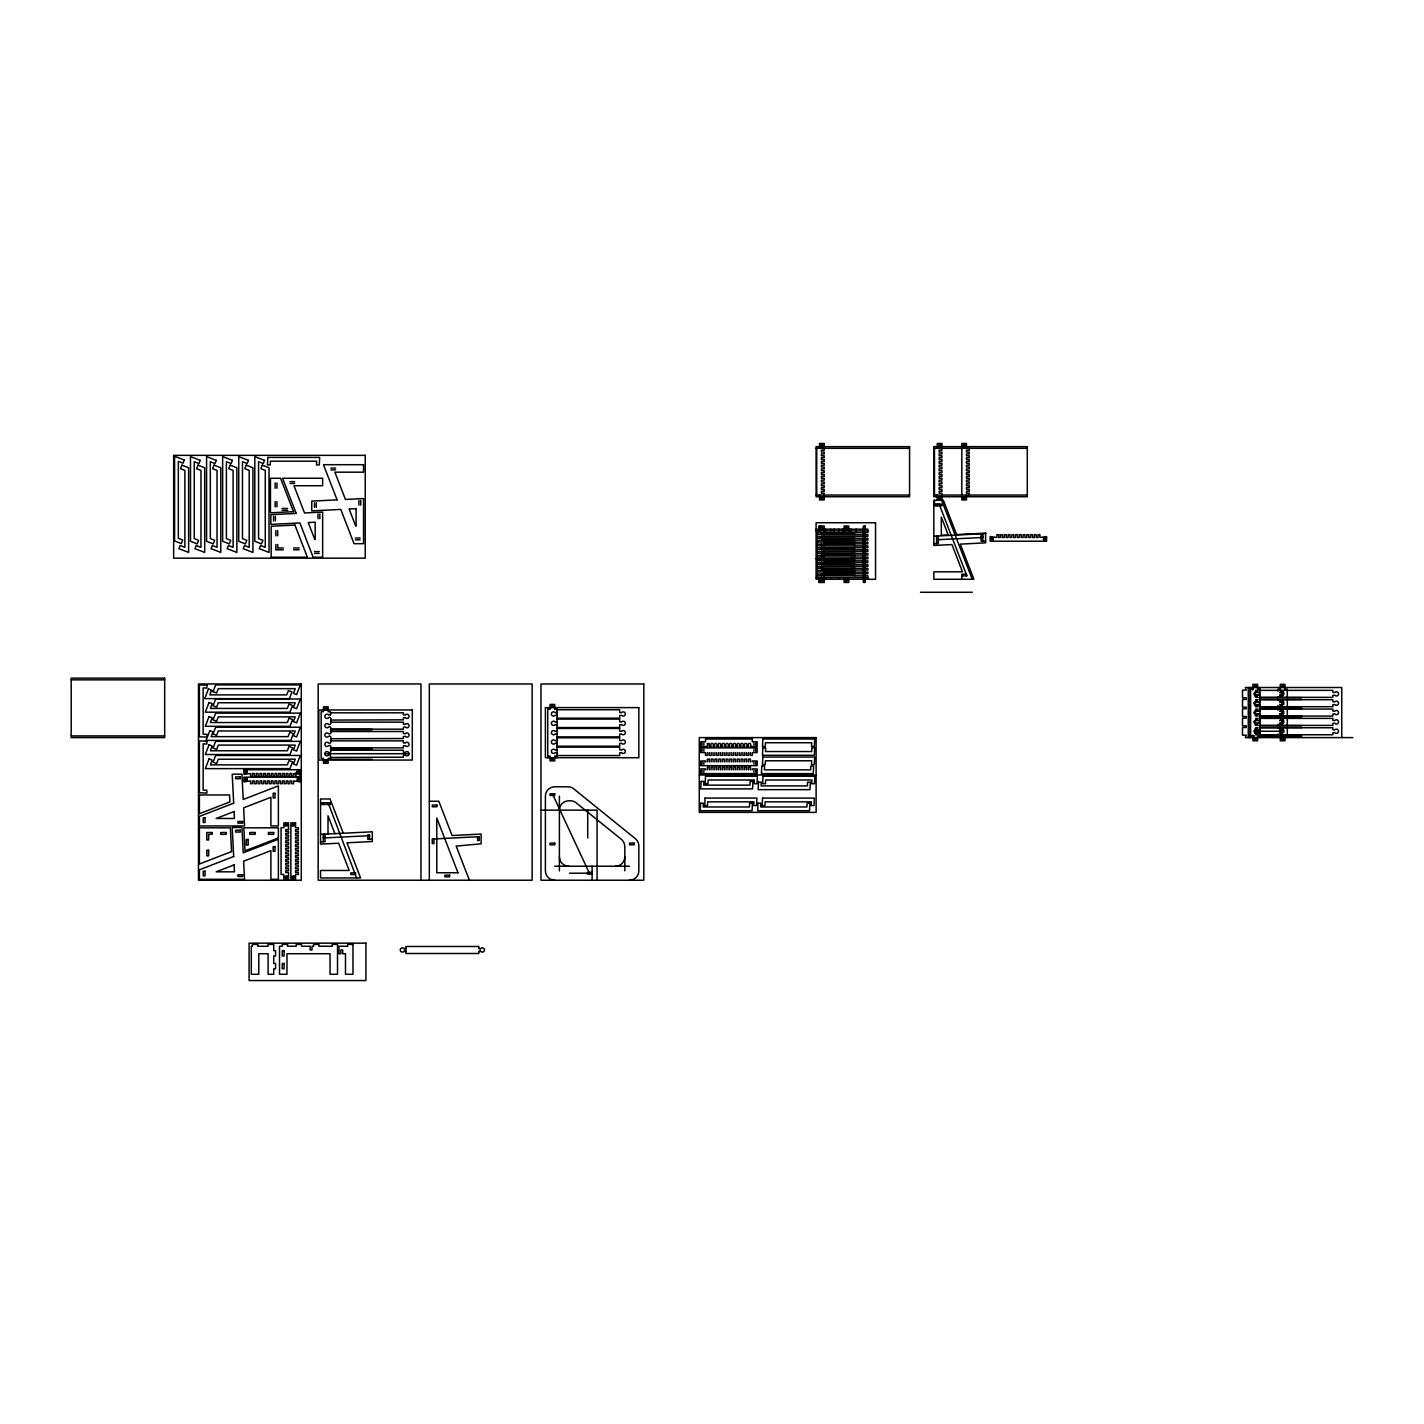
<?xml version="1.0" encoding="UTF-8"?>
<svg xmlns="http://www.w3.org/2000/svg" width="1424" height="1424" viewBox="0 0 1424 1424"><rect width="100%" height="100%" fill="white"/><g stroke="black" fill="none" stroke-linecap="round" stroke-linejoin="round"><path stroke-width="1.5" d="M1283.754 694.805C1282.348 695.66 1280.799 691.548 1280.336 690.355M1283.754 704.15C1282.348 705.005 1280.799 700.893 1280.336 699.7M1283.754 713.495C1282.365 714.51 1280.763 710.256 1280.336 709.045M1283.754 722.84C1282.365 723.855 1280.763 719.601 1280.336 718.39M1283.754 732.185C1282.365 733.2 1280.763 728.946 1280.336 727.753M1257.178 732.363L1257.339 734.748L1255.754 734.748C1253.974 731.669 1253.921 730.904 1255.754 727.753L1257.339 727.753C1255.772 731.028 1258.905 736.19 1258.407 730.031C1256.983 726.667 1253.618 734.054 1256.947 732.185M1257.178 694.965L1257.339 697.368L1255.754 697.368C1252.141 691.655 1255.915 693.915 1257.339 690.355L1255.754 690.355L1255.452 693.239L1255.915 695.873L1256.947 694.805M1255.754 701.694C1253.974 707.176 1258.318 702.352 1257.339 706.713L1255.754 706.713C1252.016 700.572 1255.879 703.492 1257.339 699.7L1255.754 699.7L1255.754 701.694L1257.339 701.694M1257.178 713.673L1257.339 716.058L1255.754 716.058C1252.23 710.487 1255.826 712.676 1257.339 709.045L1255.754 709.045L1255.452 711.929L1255.915 714.563L1256.947 713.495M1255.754 720.402C1253.974 725.866 1258.318 721.042 1257.339 725.403L1255.754 725.403C1252.016 719.494 1255.861 722.093 1257.339 718.39L1255.754 718.39L1255.754 720.402L1257.339 720.402M1280.336 697.368C1279.517 694.04 1283.718 694.787 1281.92 697.368M1280.336 706.713C1279.517 703.385 1283.718 704.132 1281.92 706.713M1280.336 716.058C1279.517 712.73 1283.718 713.477 1281.92 716.058M1280.336 725.403C1279.517 722.075 1283.718 722.822 1281.92 725.403M1280.336 734.748C1279.517 731.438 1283.718 732.167 1281.92 734.748M213.066 691.619L215.665 684.891L300.339 684.891L296.584 694.627L293.415 693.399L295.249 688.646L218.299 688.646L216.626 693.007L211.322 690.96M1283.024 719.814L1282.152 720.918L1281.92 718.39M557.069 712.445L555.2 712.676A2.118 2.118 0 0 0 552.085 712.409A2.118 2.118 0 0 0 552.085 715.524A2.118 2.118 0 0 0 555.2 715.24L557.069 715.471M557.069 721.808L555.2 722.021A2.118 2.118 0 0 0 552.085 721.754A2.118 2.118 0 0 0 552.085 724.869A2.118 2.118 0 0 0 555.2 724.585L557.069 724.816M557.069 731.153L555.2 731.384A2.118 2.118 0 0 0 552.085 731.099A2.118 2.118 0 0 0 552.085 734.214A2.118 2.118 0 0 0 555.2 733.93L557.069 734.161M557.069 740.498L555.2 740.729A2.118 2.118 0 0 0 552.085 740.444A2.118 2.118 0 0 0 552.085 743.559A2.118 2.118 0 0 0 555.2 743.275L557.069 743.506M557.069 749.843L555.2 750.074A2.118 2.118 0 0 0 552.085 749.789A2.118 2.118 0 0 0 552.085 752.904A2.118 2.118 0 0 0 555.2 752.637L557.069 752.851M478.82 951.499L480.689 951.268A2.118 2.118 0 0 0 483.804 951.552A2.118 2.118 0 0 0 483.804 948.42A2.118 2.118 0 0 0 480.689 948.704L478.82 948.473L478.82 946.479L405.929 946.479L405.929 953.493L478.82 953.493L478.82 951.499L480.689 951.268M404.06 951.268L405.929 951.499L404.06 951.268A2.118 2.118 0 0 1 400.945 951.552A2.118 2.118 0 0 1 400.945 948.42A2.118 2.118 0 0 1 404.06 948.704L405.929 948.473L404.06 948.704M480.564 948.793L478.82 948.473M1258.104 695.143L1259.973 695.375L1258.104 695.143A2.118 2.118 0 0 1 1254.989 695.428A2.118 2.118 0 0 1 1254.989 692.313A2.118 2.118 0 0 1 1258.104 692.58L1259.973 692.349L1258.104 692.58M1258.104 704.488L1259.973 704.72L1258.104 704.488A2.118 2.118 0 0 1 1254.989 704.773A2.118 2.118 0 0 1 1254.989 701.658A2.118 2.118 0 0 1 1258.104 701.925L1259.973 701.694L1258.104 701.925M1258.104 713.833L1259.973 714.065L1258.104 713.833A2.118 2.118 0 0 1 1254.989 714.118A2.118 2.118 0 0 1 1254.989 711.003A2.118 2.118 0 0 1 1258.104 711.27L1259.973 711.039L1258.104 711.27M1258.104 723.178L1259.973 723.41L1258.104 723.178A2.118 2.118 0 0 1 1254.989 723.463A2.118 2.118 0 0 1 1254.989 720.348A2.118 2.118 0 0 1 1258.104 720.615L1259.973 720.402L1258.104 720.615M1279.606 692.758L1279.838 692.58A2.118 2.118 0 0 1 1282.953 692.313A2.118 2.118 0 0 1 1282.953 695.428A2.118 2.118 0 0 1 1279.838 695.143L1279.606 694.965M1279.606 702.103L1279.838 701.925A2.118 2.118 0 0 1 1282.953 701.658A2.118 2.118 0 0 1 1282.953 704.773A2.118 2.118 0 0 1 1279.838 704.488L1279.606 704.31M1279.606 711.448L1279.838 711.27A2.118 2.118 0 0 1 1282.953 711.003A2.118 2.118 0 0 1 1282.953 714.118A2.118 2.118 0 0 1 1279.838 713.833L1279.606 713.673M1279.606 720.793L1279.838 720.615A2.118 2.118 0 0 1 1282.953 720.348A2.118 2.118 0 0 1 1282.953 723.463A2.118 2.118 0 0 1 1279.838 723.178L1279.606 723.018M1279.606 730.138L1279.838 729.96A2.118 2.118 0 0 1 1282.953 729.693A2.118 2.118 0 0 1 1282.953 732.808A2.118 2.118 0 0 1 1279.838 732.523L1279.606 732.363M933.841 543.665L938.327 543.523L938.327 536.047L936.636 536.047L936.636 543.523M982.827 541.209L982.827 533.733L981.136 533.733L981.136 541.209L985.622 541.067M320.525 841.869L325.01 841.726L325.01 834.25L323.319 834.25L323.319 841.726M369.51 839.412L369.51 834.749L367.819 834.749L367.819 839.412L372.305 839.27M349.396 508.973L355.875 508.653M308.492 522.519L314.971 522.199M933.841 536.172L985.622 533.591M936.636 539.785L982.827 537.471M320.525 834.375L372.305 831.794L372.305 841.531L346.993 842.794L360.592 877.949L320.525 877.949L320.525 870.473L349.183 870.473L338.627 843.222L320.525 844.112L320.525 798.971L330.03 798.971L343.291 833.254M367.819 835.763L369.51 835.674L323.319 837.988M434 838.95L479.247 836.689M816.112 448.311L909.562 448.311M933.841 448.311L1027.291 448.311M330.884 468.104L335.583 468.104M330.884 469.938L335.583 469.938M289.998 481.65L294.679 481.65M289.998 483.466L294.679 483.466M816.112 495.054L909.562 495.054M933.841 495.054L1027.291 495.054M934.464 504.132L941.94 504.132L941.94 505.805L934.464 505.805L934.464 500.305M282.077 508.493L287.684 508.493M282.077 510.308L287.684 510.308M818.907 527.503L820.598 527.503M863.407 527.503L865.098 527.503M816.112 529.176L867.892 529.176L867.892 532.647L824.745 532.647M816.112 530.867L867.892 530.867M816.735 532.914L854.507 532.914L854.507 534.605M816.735 534.605L867.892 534.694L867.892 536.385L824.745 536.385M816.735 536.67L854.507 536.67L854.507 538.343M981.136 536.545L982.827 536.545M355.43 538.041L360.112 538.041M816.735 538.343L867.892 538.432L867.892 540.123L824.745 540.123M936.636 538.842L938.327 538.842M355.43 539.856L360.112 539.856M821.417 540.212L824.211 540.212L824.211 538.343M816.735 540.408L854.507 540.408L854.507 542.081L816.735 542.081M863.407 542.081L865.098 542.081M824.745 542.17L867.892 542.17L867.892 543.861L824.745 543.861M816.735 544.146L854.507 544.146L854.507 545.819M863.407 543.95L865.098 543.95M816.735 545.819L867.892 545.908L867.892 547.599L824.745 547.599M277.876 547.991L283.305 547.991M293.593 547.991L299.2 547.991M816.735 547.884L854.507 547.884L854.507 549.557M276.416 549.806L283.305 549.806M293.593 549.806L299.2 549.806M816.735 549.557L867.892 549.646L867.892 551.337L824.745 551.337M314.526 551.586L319.225 551.586M821.417 551.426L824.211 551.426L824.211 549.557M816.735 551.622L854.507 551.622L854.507 553.295M816.735 553.295L867.892 553.384L867.892 555.075L824.745 555.075M314.526 553.402L319.225 553.402M816.735 555.36L854.507 555.36L854.507 557.033M816.735 557.033L867.892 557.122L867.892 558.813L816.112 558.813M816.735 559.098L854.507 559.098L854.507 560.771L816.735 560.771M863.407 560.771L865.098 560.771M824.745 560.86L867.892 560.86L867.892 562.551L824.745 562.551M816.735 562.836L854.507 562.836L854.507 564.509M863.407 562.64L865.098 562.64M816.735 564.509L867.892 564.598L867.892 566.289L824.745 566.289M816.735 566.574L854.507 566.574L854.507 568.247M816.735 568.247L867.892 568.336L867.892 570.027L824.745 570.027M821.417 570.116L824.211 570.116L824.211 568.247M816.735 570.312L854.507 570.312L854.507 571.985L816.735 571.985M863.407 571.985L865.098 571.985M824.745 572.092L867.892 572.092L867.892 573.765L824.745 573.765M816.735 574.05L854.507 574.05L854.507 575.723M816.735 575.723L867.892 575.83L867.892 579.283M961.823 575.883L966.914 575.883L939.146 504.132M816.112 577.592L867.892 577.592M818.907 580.956L820.598 580.956M863.407 580.956L865.098 580.956M920.545 592.277L972.343 592.277M71.2 679.853L164.668 679.853M1250.628 689.198L1252.96 689.198M1259.973 689.198L1257.623 689.198L1257.623 684.339L1252.96 684.339L1252.8 690.124M1258.816 690.355L1332.864 690.355L1332.864 692.349L1334.733 692.58A2.118 2.118 0 0 1 1337.848 692.313A2.118 2.118 0 0 1 1337.848 695.428A2.118 2.118 0 0 1 1334.733 695.143L1332.864 695.375L1332.864 697.368L1258.816 697.368M1255.754 692.349L1257.339 692.349M1280.336 692.349C1282.187 694.716 1283.042 690.088 1283.754 692.918M1255.754 695.375L1257.339 695.375M1280.336 695.375L1281.92 695.375M1259.973 697.6L1301.785 697.6M1259.973 699.469L1301.785 699.469M1258.816 699.7L1332.864 699.7L1332.864 701.694L1334.733 701.925A2.118 2.118 0 0 1 1337.848 701.658A2.118 2.118 0 0 1 1337.848 704.773A2.118 2.118 0 0 1 1334.733 704.488L1332.864 704.72L1332.864 706.713L1258.816 706.713M1280.336 701.694C1282.187 704.061 1283.042 699.433 1283.754 702.263M1255.754 704.72L1257.339 704.72M1280.336 704.72L1281.92 704.72M1259.973 706.945L1301.785 706.945M1259.973 708.814L1301.785 708.814M1258.816 709.045L1332.864 709.045L1332.864 711.039L1334.733 711.27A2.118 2.118 0 0 1 1337.848 711.003A2.118 2.118 0 0 1 1337.848 714.118A2.118 2.118 0 0 1 1334.733 713.833L1332.864 714.065L1332.864 716.058L1258.816 716.058M547.724 709.294L550.056 709.294L550.056 704.435L554.737 704.435L554.737 709.294L557.069 709.294M557.069 709.757L619.689 709.757L619.689 712.445L621.558 712.676A2.118 2.118 0 0 1 624.655 712.409A2.118 2.118 0 0 1 624.655 715.524A2.118 2.118 0 0 1 621.558 715.24L619.689 715.471L619.689 718.177L557.069 718.177M1255.754 711.039L1257.339 711.039M1280.336 711.039C1282.187 713.406 1283.042 708.778 1283.754 711.608M330.493 712.819L403.401 712.819L403.401 714.812L405.27 715.044A2.118 2.118 0 0 1 408.368 714.777A2.118 2.118 0 0 1 408.368 717.892A2.118 2.118 0 0 1 405.27 717.607L403.401 717.838L403.401 719.832L330.493 720.063M1255.754 714.065L1257.339 714.065M1280.336 714.065L1281.92 714.065M1259.973 716.29L1301.785 716.29M1259.973 718.159L1301.785 718.159M1258.816 718.39L1332.864 718.39L1332.864 720.402L1334.733 720.615A2.118 2.118 0 0 1 1337.848 720.348A2.118 2.118 0 0 1 1337.848 723.463A2.118 2.118 0 0 1 1334.733 723.178L1332.864 723.41L1332.864 725.403L1258.816 725.403M557.069 719.102L619.689 719.102L619.689 721.808L621.558 722.021A2.118 2.118 0 0 1 624.655 721.754A2.118 2.118 0 0 1 624.655 724.869A2.118 2.118 0 0 1 621.558 724.585L619.689 724.816L619.689 727.522L557.069 727.522M1280.336 720.402L1281.92 720.402M330.493 722.164L403.401 722.164L403.401 724.157L405.27 724.389A2.118 2.118 0 0 1 408.368 724.122A2.118 2.118 0 0 1 408.368 727.237A2.118 2.118 0 0 1 405.27 726.952L403.401 727.183L403.401 729.177L330.493 729.177M1255.754 723.41L1257.339 723.41M1280.336 723.41L1281.92 723.41M1259.973 725.635L1301.785 725.635M1259.973 727.504L1301.785 727.504M1258.816 727.753L1332.864 727.753L1332.864 729.747L1334.733 729.96A2.118 2.118 0 0 1 1337.848 729.693A2.118 2.118 0 0 1 1337.848 732.808A2.118 2.118 0 0 1 1334.733 732.523L1332.864 732.755L1332.864 734.748L1258.816 734.748M557.069 728.447L619.689 728.447L619.689 731.153L621.558 731.384A2.118 2.118 0 0 1 624.655 731.099A2.118 2.118 0 0 1 624.655 734.214A2.118 2.118 0 0 1 621.558 733.93L619.689 734.161L619.689 736.867L557.069 736.867M330.493 729.408L372.305 729.408M1255.754 729.747L1257.339 729.747M1280.336 729.747C1282.187 732.096 1283.042 727.468 1283.754 730.298M330.493 731.277L372.305 731.277M1256.128 731.242L1283.629 731.242M330.493 731.509L403.401 731.509L403.401 733.502L405.27 733.734A2.118 2.118 0 0 1 408.368 733.467A2.118 2.118 0 0 1 408.368 736.582A2.118 2.118 0 0 1 405.27 736.297L403.401 736.528L403.401 738.522L330.493 738.753M1255.754 732.755L1257.339 732.755M1280.336 732.755L1281.92 732.755M1259.973 734.98L1301.785 734.98M71.2 735.923L164.668 735.923M1250.628 735.923L1254.473 735.923M1259.973 735.923L1257.623 735.923L1257.623 740.783L1252.96 740.783L1252.8 735.176M1259.973 736.849L1301.785 736.849M1352.8 737.596L1245.324 737.596L1246.249 735.176L1242.511 735.176L1242.511 727.504L1246.249 727.504L1246.249 725.831L1242.511 725.831L1242.511 718.159L1246.249 718.159L1246.249 716.486L1242.511 716.486L1242.511 708.814L1246.249 708.814L1246.249 707.141L1242.511 707.141L1242.511 699.469L1246.249 699.469L1246.249 697.796L1242.511 697.796L1242.511 690.124L1246.249 690.124L1245.324 687.507L1341.746 687.507L1341.746 737.596M557.069 737.792L619.689 737.792L619.689 740.498L621.558 740.729A2.118 2.118 0 0 1 624.655 740.444A2.118 2.118 0 0 1 624.655 743.559A2.118 2.118 0 0 1 621.558 743.275L619.689 743.506L619.689 746.212L557.069 746.212M330.493 740.854L403.401 740.854L403.401 742.865L405.27 743.079A2.118 2.118 0 0 1 408.368 742.812A2.118 2.118 0 0 1 408.368 745.927A2.118 2.118 0 0 1 405.27 745.642L403.401 745.873L403.401 747.867L330.493 747.867M557.069 747.137L619.689 747.137L619.689 749.843L621.558 750.074A2.118 2.118 0 0 1 624.655 749.789A2.118 2.118 0 0 1 624.655 752.904A2.118 2.118 0 0 1 621.558 752.637L619.689 752.851L619.689 755.557L557.069 755.557M330.493 748.098L372.305 748.098M330.493 749.967L372.305 749.967M330.493 750.217L403.401 750.217L403.401 752.21L405.27 752.424A2.118 2.118 0 0 1 408.368 752.157A2.118 2.118 0 0 1 408.368 755.272A2.118 2.118 0 0 1 405.27 754.987L403.401 755.218L403.401 757.212L330.493 757.443M704.951 752.566L700.679 752.566L700.679 747.885L757.141 747.885L757.141 752.566L752.851 752.566M324.832 753.705L409.062 753.705M547.724 756.019L550.056 756.019L550.056 760.879L554.737 760.879L554.737 756.019L557.069 756.019M330.493 759.312L372.305 759.312M699.273 774.994L816.112 774.994M429.318 801.267L438.823 801.267L452.084 835.532L481.116 834.072L481.116 843.809L456.178 846.087L469.386 880.228M540.978 810.131L597.065 810.131L597.065 880.228M288.538 829.605L285.726 829.605L285.726 831.42L288.538 831.42L288.538 833.343L285.726 833.343L285.726 835.158L288.538 835.158L288.538 837.081L285.726 837.081L285.726 838.896L288.538 838.896L288.538 840.819L285.726 840.819L285.726 842.634L288.538 842.634L288.538 844.557L285.726 844.557L285.726 846.372L288.538 846.372L288.538 848.295L285.726 848.295L285.726 850.11L288.538 850.11L288.538 852.033L285.726 852.033L285.726 853.848L288.538 853.848L288.538 855.771L285.726 855.771L285.726 857.586L288.538 857.586L288.538 859.509L285.726 859.509L285.726 861.324L288.538 861.324L288.538 863.247L285.726 863.247L285.726 865.062L288.538 865.062L288.538 866.985L285.726 866.985L285.726 868.8L288.538 868.8L288.538 870.723L285.726 870.723L285.726 872.538L288.538 872.538L288.538 879.302L283.857 879.302L283.857 874.443L281.062 874.443L281.062 827.7L283.857 827.7L283.857 822.841L288.538 822.841L288.538 829.569M323.319 837.045L325.01 837.045M554.737 866.219L629.497 866.219M592.117 872.378L587.436 872.378L587.436 874.069L592.117 874.069M569.493 873.215L592.117 873.215M1283.238 719.814L1283.754 720.953M552.387 793.773L589.785 874.069M941.673 500.305L972.236 579.283M349.236 509.24L355.697 525.972M308.332 522.786L314.811 539.518M356.587 877.949L328.161 802.798M334.925 833.663L328.001 815.756L328.001 834.001M275.864 544.52L275.864 549.824M1283.487 687.507L1283.487 685.834L1281.814 685.834L1281.814 687.507M1283.487 737.596L1283.487 739.287L1281.814 739.287L1281.814 737.596M1281.92 690.355L1281.92 692.349M1281.92 699.7L1281.92 701.694M1281.92 709.045L1281.92 711.039M1281.92 727.753L1281.92 729.747M1277.969 691.174L1277.969 689.198L1280.301 689.198L1280.301 684.339L1284.982 684.339L1284.982 689.198L1287.314 689.198L1287.314 735.923L1284.982 735.923L1284.982 740.783L1280.301 740.783L1280.301 735.923L1277.969 735.923L1277.969 733.947M1277.969 696.959L1277.969 700.127M1277.969 705.503L1277.969 710.256M1277.969 715.649L1277.969 718.016M1277.969 724.211L1277.969 728.162M1259.973 687.507L1259.973 737.596M1256.128 687.507L1256.128 685.834L1254.455 685.834L1254.455 687.507M1256.128 737.596L1256.128 739.287L1254.455 739.287L1254.455 737.596M1250.628 687.507L1250.628 737.596M1249.987 687.507L1249.987 737.596M1248.278 687.507L1248.278 737.596M969.299 448.311L969.299 450.18L966.487 450.18L966.487 452.049L969.299 452.049L969.299 453.918L966.487 453.918L966.487 455.787L969.299 455.787L969.299 457.656L966.487 457.656L966.487 459.525L969.299 459.525L969.299 461.394L966.487 461.394L966.487 463.263L969.299 463.263L969.299 465.132L966.487 465.132L966.487 467.001L969.299 467.001L969.299 468.87L966.487 468.87L966.487 470.739L969.299 470.739L969.299 472.626L966.487 472.626L966.487 474.495L969.299 474.495L969.299 476.364L966.487 476.364L966.487 478.233L969.299 478.233L969.299 480.102L966.487 480.102L966.487 481.971L969.299 481.971L969.299 483.84L966.487 483.84L966.487 485.709L969.299 485.709L969.299 487.578L966.487 487.578L966.487 489.447L969.299 489.447L969.299 491.316L966.487 491.316L966.487 493.185L969.299 493.185L969.299 495.054M966.487 448.311L966.487 443.451L961.823 443.451L961.823 499.913L966.487 499.913L966.487 495.054M966.487 575.883L966.487 574.192L961.823 574.192L961.823 579.283M964.991 446.638L964.991 444.947L963.318 444.947L963.318 446.638M964.991 496.727L964.991 498.418L963.318 498.418L963.318 496.727M940.445 446.638L940.445 444.947L938.772 444.947L938.772 446.638M940.445 496.727L940.445 498.418L938.772 498.418L938.772 496.727M937.259 448.311L937.259 443.451L941.94 443.451L941.94 450.18L939.146 450.18L939.146 452.049L941.94 452.049L941.94 453.918L939.146 453.918L939.146 455.787L941.94 455.787L941.94 457.656L939.146 457.656L939.146 459.525L941.94 459.525L941.94 461.394L939.146 461.394L939.146 463.263L941.94 463.263L941.94 465.132L939.146 465.132L939.146 467.001L941.94 467.001L941.94 468.87L939.146 468.87L939.146 470.739L941.94 470.739L941.94 472.626L939.146 472.626L939.146 474.495L941.94 474.495L941.94 476.364L939.146 476.364L939.146 478.233L941.94 478.233L941.94 480.102L939.146 480.102L939.146 481.971L941.94 481.971L941.94 483.84L939.146 483.84L939.146 485.709L941.94 485.709L941.94 487.578L939.146 487.578L939.146 489.447L941.94 489.447L941.94 491.316L939.146 491.316L939.146 493.185L941.94 493.185L941.94 499.913L937.259 499.913L937.259 495.054M937.259 504.132L937.259 505.805M934.464 448.311L934.464 495.054M856.18 529.176L856.18 530.867M851.57 538.343L851.57 540.212M851.57 542.081L851.57 543.95M851.57 549.557L851.57 551.426M851.57 553.295L851.57 555.164M851.57 557.033L851.57 558.902M851.57 560.771L851.57 562.64M851.57 568.247L851.57 570.116M851.57 571.985L851.57 573.854M851.107 529.176L851.107 530.867M849.185 559.098L849.185 560.771M848.757 530.867L848.757 526.008L844.094 526.008L844.094 530.867M848.757 558.902L848.757 560.771M848.757 579.212L848.757 582.452L844.094 582.452L844.094 578.108M847.262 529.176L847.262 527.503L845.589 527.503L845.589 529.176M847.262 579.283L847.262 580.956L845.589 580.956L845.589 579.283M846.426 529.176L846.426 530.867M844.752 529.176L844.752 530.867M844.094 559.098L844.094 560.771M842.581 529.176L842.581 530.867M838.878 529.176L838.878 530.867M838.878 577.592L838.878 579.283M834.215 529.176L834.215 530.867M830.512 529.176L830.512 530.867M830.512 577.592L830.512 579.283M825.617 529.176L825.617 530.867M825.617 577.592L825.617 579.283M824.211 534.605L824.211 536.474L821.417 536.474L821.417 538.343M824.211 542.081L824.211 543.95M824.211 545.819L824.211 547.688L821.417 547.688L821.417 549.557M824.211 553.295L824.211 555.164L821.417 555.164L821.417 557.033M824.211 557.033L824.211 558.902M824.211 560.771L824.211 562.64M824.211 564.509L824.211 566.378L821.417 566.378L821.417 568.247M824.211 571.985L824.211 573.854L821.417 573.854L821.417 575.723M824.211 575.723L824.211 582.452L818.907 582.452L818.907 578.108M823.962 532.914L823.962 534.605M823.962 536.67L823.962 538.343M823.962 540.408L823.962 542.081M823.962 544.146L823.962 545.819M823.962 547.884L823.962 549.557M823.962 551.622L823.962 553.295M823.962 555.36L823.962 557.033M823.962 559.098L823.962 560.771M823.962 562.836L823.962 564.509M823.962 566.574L823.962 568.247M823.962 570.312L823.962 571.985M823.962 574.05L823.962 575.723M823.748 577.592L823.748 579.283M822.716 446.638L822.716 444.947L821.043 444.947L821.043 446.638M822.716 496.727L822.716 498.418L821.043 498.418L821.043 496.727M822.716 529.176L822.716 527.503L821.043 527.503L821.043 529.176M822.716 579.283L822.716 580.956L821.043 580.956L821.043 579.283M821.417 534.605L821.417 532.736L824.211 532.736L824.211 526.008L818.907 526.008L818.907 530.867L819.067 529.176M821.417 543.95L821.417 545.819M821.417 558.902L821.417 560.771M821.417 562.64L821.417 564.509M820.598 526.008L820.598 531.045M820.598 579.087L820.598 582.452M819.548 448.311L819.548 443.451L824.211 443.451L824.211 450.18L821.417 450.18L821.417 452.049L824.211 452.049L824.211 453.918L821.417 453.918L821.417 455.787L824.211 455.787L824.211 457.656L821.417 457.656L821.417 459.525L824.211 459.525L824.211 461.394L821.417 461.394L821.417 463.263L824.211 463.263L824.211 465.132L821.417 465.132L821.417 467.001L824.211 467.001L824.211 468.87L821.417 468.87L821.417 470.739L824.211 470.739L824.211 472.626L821.417 472.626L821.417 474.495L824.211 474.495L824.211 476.364L821.417 476.364L821.417 478.233L824.211 478.233L824.211 480.102L821.417 480.102L821.417 481.971L824.211 481.971L824.211 483.84L821.417 483.84L821.417 485.709L824.211 485.709L824.211 487.578L821.417 487.578L821.417 489.447L824.211 489.447L824.211 491.316L821.417 491.316L821.417 493.185L824.211 493.185L824.211 499.913L819.548 499.913L819.548 495.054M819.548 526.008L819.548 530.867M819.548 577.592L819.548 582.452M819.067 577.592L819.067 579.283M816.735 448.311L816.735 495.054M816.735 530.867L816.735 577.592M755.77 743.239L755.77 745.055M755.77 749.309L755.77 751.124M755.77 762.392L755.77 764.207M755.77 770.348L755.77 772.164M753.955 743.239L753.955 745.055M753.955 749.309L753.955 751.124M753.955 762.392L753.955 764.207M753.955 770.348L753.955 772.164M752.299 752.566L752.299 755.361L750.377 755.361L750.377 752.566M752.246 761.893L752.246 760.968L757.141 760.968L757.141 765.649L700.679 765.649L700.679 760.968L705.556 760.968L705.556 761.893M752.246 769.85L752.246 768.907L757.141 768.907L757.141 773.588L700.679 773.588L700.679 768.907L705.556 768.907L705.556 769.85M750.43 761.893L750.43 759.099L748.508 759.099L748.508 761.893M750.43 769.85L750.43 767.038L748.508 767.038L748.508 769.85M748.561 752.566L748.561 755.361L746.639 755.361L746.639 752.566M746.692 761.893L746.692 759.099L744.77 759.099L744.77 761.893M746.692 769.85L746.692 767.038L744.77 767.038L744.77 769.85M744.823 752.566L744.823 755.361L742.901 755.361L742.901 752.566M742.954 761.893L742.954 759.099L741.032 759.099L741.032 761.893M742.954 769.85L742.954 767.038L741.032 767.038L741.032 769.85M741.085 752.566L741.085 755.361L739.163 755.361L739.163 752.566M739.216 761.893L739.216 759.099L737.294 759.099L737.294 761.893M739.216 769.85L739.216 767.038L737.294 767.038L737.294 769.85M737.347 752.566L737.347 755.361L735.425 755.361L735.425 752.566M735.478 761.893L735.478 759.099L733.556 759.099L733.556 761.893M735.478 769.85L735.478 767.038L733.556 767.038L733.556 769.85M733.609 752.566L733.609 755.361L731.687 755.361L731.687 752.566M731.74 761.893L731.74 759.099L729.818 759.099L729.818 761.893M731.74 769.85L731.74 767.038L729.818 767.038L729.818 769.85M729.871 752.566L729.871 755.361L727.949 755.361L727.949 752.566M728.002 761.893L728.002 759.099L726.08 759.099L726.08 761.893M728.002 769.85L728.002 767.038L726.08 767.038L726.08 769.85M726.133 752.566L726.133 755.361L724.211 755.361L724.211 752.566M724.264 761.893L724.264 759.099L722.342 759.099L722.342 761.893M724.264 769.85L724.264 767.038L722.342 767.038L722.342 769.85M722.395 752.566L722.395 755.361L720.473 755.361L720.473 752.566M720.526 761.893L720.526 759.099L718.604 759.099L718.604 761.893M720.526 769.85L720.526 767.038L718.604 767.038L718.604 769.85M718.657 752.566L718.657 755.361L716.735 755.361L716.735 752.566M716.788 761.893L716.788 759.099L714.866 759.099L714.866 761.893M716.788 769.85L716.788 767.038L714.866 767.038L714.866 769.85M714.919 752.566L714.919 755.361L712.997 755.361L712.997 752.566M713.05 761.893L713.05 759.099L711.128 759.099L711.128 761.893M713.05 769.85L713.05 767.038L711.128 767.038L711.128 769.85M711.181 752.566L711.181 755.361L709.259 755.361L709.259 752.566M709.312 761.893L709.312 759.099L707.39 759.099L707.39 761.893M709.312 769.85L709.312 767.038L707.39 767.038L707.39 769.85M707.443 752.566L707.443 755.361L705.521 755.361L705.521 752.566M703.865 743.239L703.865 745.055M703.865 749.309L703.865 751.124M703.865 762.392L703.865 764.207M703.865 770.348L703.865 772.164M702.032 743.239L702.032 745.055M702.032 749.309L702.032 751.124M702.032 762.392L702.032 764.207M702.032 770.348L702.032 772.164M624.833 870.883L624.833 846.853A10.271 10.271 0 0 0 621.647 839.555L576.222 802.869A9.345 9.345 0 0 0 570.33 800.786L568.746 800.786A9.345 9.345 0 0 0 559.401 810.131M592.117 866.219L592.117 880.228M587.72 810.131L587.72 837.953M559.401 796.123L559.401 870.883M557.069 707.603L557.069 757.71M553.242 707.603L553.242 705.93L551.551 705.93L551.551 707.603M553.242 757.71L553.242 759.384L551.551 759.384L551.551 757.71M547.724 707.603L547.724 757.71M429.318 880.228L429.318 683.965L532.131 683.965L532.131 880.228L318.157 880.228L318.157 683.965L420.97 683.965L420.97 880.228M360.735 500.447L360.735 505.146M358.919 500.447L358.919 505.146M356.071 508.849L356.071 525.901M326.666 709.971L326.666 708.298L324.975 708.298L324.975 709.971M326.666 760.06L326.666 761.751L324.975 761.751L324.975 760.06M323.479 802.798L323.479 804.471M319.848 513.993L319.848 518.692M318.015 513.993L318.015 518.692M316.306 502.761L316.306 507.442M315.167 522.394L315.167 539.447M314.49 502.761L314.49 507.442M277.68 530.529L277.68 535.833M277.68 544.52L277.68 547.795M276.968 482.95L276.968 488.254M276.968 501.568L276.968 506.873M275.864 530.529L275.864 535.833M275.402 516.307L275.402 520.988M275.152 482.95L275.152 488.254M275.152 501.568L275.152 506.873M273.586 516.307L273.586 520.988M624.833 856.874A9.345 9.345 0 0 1 615.488 866.219M629.497 880.228A9.345 9.345 0 0 0 638.842 870.883L638.842 845.963A9.345 9.345 0 0 0 635.371 838.7L574.548 789.501A9.345 9.345 0 0 0 567.945 786.778L554.737 786.778A9.345 9.345 0 0 0 545.392 796.123L545.392 870.883A9.345 9.345 0 0 0 554.737 880.228M568.746 866.219A9.345 9.345 0 0 1 559.401 856.874M199.396 794.966L199.396 813.709L229.869 801.926L229.513 794.966L199.396 794.966M267.819 457.424L267.445 464.918L270.24 464.9L270.435 461.18L316.68 461.18L316.484 464.9L319.296 464.9L319.67 457.442L267.819 457.424M701.071 781.42L700.697 788.878L752.566 788.878L752.94 781.402L750.128 781.402L749.95 785.14L703.705 785.14L703.883 781.402L701.071 781.42M700.59 803.243L700.216 810.701L752.068 810.701L752.442 803.225L749.629 803.243L749.451 806.963L703.207 806.963L703.403 803.243L700.59 803.243M705.539 776.258L705.165 783.734L707.977 783.734L708.173 779.996L754.4 779.996L754.222 783.734L757.034 783.734L757.408 776.258L705.539 776.258M705.058 798.081L704.684 805.557L707.497 805.557L707.675 801.819L753.919 801.819L753.723 805.557L756.536 805.557L756.909 798.081L705.058 798.081M758.511 782.168L758.138 789.644L809.989 789.644L810.363 782.168L807.55 782.168L807.372 785.906L761.128 785.906L761.306 782.168L758.511 782.168M758.049 803.243L757.675 810.701L809.526 810.701L809.9 803.225L807.105 803.243L806.91 806.963L760.665 806.963L760.861 803.243L758.049 803.243M762.855 739.003L762.481 746.479L765.275 746.479L765.471 742.741L811.716 742.741L811.52 746.479L814.332 746.479L814.706 739.003L762.855 739.003M761.787 766.112L761.413 773.588L813.264 773.588L813.638 766.112L810.843 766.112L810.648 769.85L764.403 769.85L764.599 766.112L761.787 766.112M762.855 747.796L762.481 755.272L814.332 755.272L814.706 747.796L811.894 747.796L811.716 751.534L765.471 751.534L765.649 747.796L762.855 747.796M762.855 757.034L762.481 764.51L765.275 764.51L765.471 760.772L811.716 760.772L811.52 764.51L814.332 764.51L814.706 757.034L762.855 757.034M763.015 776.258L762.641 783.734L765.436 783.734L765.631 779.996L811.876 779.996L811.68 783.734L814.492 783.734L814.866 776.258L763.015 776.258M762.516 798.099L762.143 805.575L764.955 805.557L765.133 801.837L811.377 801.837L811.199 805.557L813.994 805.557L814.368 798.099L762.516 798.099M707.443 743.631L707.443 746.479L700.679 746.479L700.679 741.815L705.539 741.815L705.539 739.003L752.281 739.003L752.281 741.815L757.141 741.815L757.141 746.479L750.377 746.479C752.513 742.296 746.443 742.313 748.561 746.479L746.639 746.479C748.775 742.26 742.687 742.313 744.823 746.479L742.901 746.479C745.001 742.313 738.985 742.278 741.085 746.479L739.163 746.479C741.192 742.296 735.336 742.313 737.347 746.479L735.425 746.479C737.525 742.331 731.455 742.313 733.609 746.479L731.687 746.479C733.805 742.296 727.771 742.313 729.871 746.479L727.949 746.479C730.085 742.278 723.997 742.296 726.133 746.479L724.211 746.479C726.311 742.313 720.277 742.278 722.395 746.479L720.473 746.479C722.502 742.296 716.646 742.313 718.657 746.479L716.735 746.479C718.835 742.331 712.765 742.313 714.919 746.479L712.997 746.479C715.115 742.296 709.081 742.313 711.181 746.479L709.259 746.479L709.205 743.524L707.479 743.524M181.898 465.15L180.51 468.71L184.871 470.401L184.871 547.332L180.118 545.499L178.908 548.667L188.627 552.423L188.627 467.748L181.898 465.15M184.301 460.041L183.073 463.209L178.338 461.376L178.338 538.325L182.699 539.999L181.311 543.559L174.582 540.96L174.582 456.285L184.301 460.041M197.972 465.15L196.601 468.71L200.944 470.401L200.944 547.332L196.209 545.499L194.981 548.667L204.7 552.423L204.7 467.748L197.972 465.15M200.214 460.361L198.986 463.53L194.251 461.696L194.251 538.628L198.595 540.319L197.224 543.879L190.496 541.28L190.496 456.606L200.214 460.361M214.045 465.15L212.674 468.71L217.035 470.401L217.035 547.332L212.283 545.499L211.055 548.667L220.773 552.423L220.773 467.748L214.045 465.15M216.288 460.361L215.06 463.53L210.325 461.696L210.325 538.628L214.686 540.319L213.297 543.879L206.569 541.28L206.569 456.606L216.288 460.361M230.136 465.15L228.748 468.71L233.109 470.401L233.109 547.332L228.356 545.499L227.128 548.667L236.865 552.423L236.865 467.748L230.136 465.15M232.379 460.361L231.151 463.53L226.398 461.696L226.398 538.628L230.759 540.319L229.389 543.879L222.642 541.28L222.642 456.606L232.379 460.361M246.21 465.15L244.821 468.71L249.182 470.401L249.182 547.332L244.447 545.499L243.219 548.667L252.938 552.423L252.938 467.748L246.21 465.15M248.452 460.361L247.224 463.53L242.472 461.696L242.472 538.628L246.833 540.319L245.462 543.879L238.734 541.28L238.734 456.606L248.452 460.361M262.283 465.15L260.912 468.71L265.273 470.401L265.273 547.332L260.521 545.499L259.293 548.667L269.011 552.423L269.011 467.748L262.283 465.15M264.526 460.361L263.298 463.53L258.563 461.696L258.563 538.628L262.924 540.319L261.535 543.879L254.807 541.28L254.807 456.606L264.526 460.361M208.456 688.896L204.7 698.632L289.375 698.632L291.973 691.904L288.413 690.515L286.722 694.876L209.791 694.876L211.624 690.124L208.456 688.896M209.061 702.459L205.305 712.178L289.98 712.178L292.579 705.45L289.019 704.079L287.328 708.44L210.396 708.44L212.229 703.687L209.061 702.459M215.665 699.006L213.066 705.734L216.626 707.123L218.299 702.762L295.249 702.762L293.415 707.497L296.584 708.725L300.339 699.006L215.665 699.006M209.061 716.575L205.305 726.293L289.98 726.293L292.579 719.565L289.019 718.194L287.328 722.538L210.396 722.538L212.229 717.803L209.061 716.575M215.665 713.121L213.066 719.85L216.626 721.22L218.299 716.877L295.249 716.877L293.415 721.612L296.584 722.84L300.339 713.121L215.665 713.121M209.826 730.69L206.071 740.409L290.745 740.409L293.344 733.68L289.784 732.292L288.111 736.653L211.161 736.653L212.995 731.9L209.826 730.69M215.665 727.237L213.066 733.965L216.626 735.336L218.299 730.975L295.249 730.975L293.415 735.727L296.584 736.956L300.339 727.237L215.665 727.237M209.061 744.788L205.305 754.524L289.98 754.524L292.579 747.796L289.019 746.407L287.328 750.768L210.396 750.768L212.229 746.016L209.061 744.788M209.061 758.903L205.305 768.622L289.98 768.622L292.579 761.893L289.019 760.523L287.328 764.884L210.396 764.884L212.229 760.131L209.061 758.903M215.665 741.334L213.066 748.063L216.626 749.451L218.299 745.09L295.249 745.09L293.415 749.843L296.584 751.071L300.339 741.334L215.665 741.334M215.665 755.45L213.066 762.178L216.626 763.567L218.299 759.206L295.249 759.206L293.415 763.94L296.584 765.169L300.339 755.45L215.665 755.45M330.493 714.812L328.624 715.044A2.118 2.118 0 0 0 325.526 714.777A2.118 2.118 0 0 0 325.526 717.892A2.118 2.118 0 0 0 328.624 717.607C332.273 715.453 332.201 726.543 328.624 724.389A2.118 2.118 0 0 0 325.526 724.122A2.118 2.118 0 0 0 325.526 727.237A2.118 2.118 0 0 0 328.624 726.952C332.273 724.798 332.201 735.905 328.624 733.734A2.118 2.118 0 0 0 325.526 733.467A2.118 2.118 0 0 0 325.526 736.582A2.118 2.118 0 0 0 328.624 736.297C332.273 734.143 332.201 745.25 328.624 743.079A2.118 2.118 0 0 0 325.526 742.812A2.118 2.118 0 0 0 325.526 745.927A2.118 2.118 0 0 0 328.624 745.642C332.273 743.488 332.201 754.595 328.624 752.424A2.118 2.118 0 0 0 325.526 752.157A2.118 2.118 0 0 0 325.526 755.272A2.118 2.118 0 0 0 328.624 754.987L330.493 755.218L330.493 758.387L328.161 758.387L328.161 763.246L323.479 763.246L323.479 758.387L321.148 758.387L321.148 711.662L323.479 711.662L323.479 706.802L328.161 706.802L328.161 711.662L330.493 711.662L330.493 714.812M1259.973 729.747L1258.104 729.96L1259.973 729.747M1258.211 732.434L1259.973 732.755L1258.211 732.434M233.678 803.172L199.396 816.433L199.396 825.956L244.536 825.956L243.646 807.835L270.898 797.298L270.898 825.956L278.374 825.956L278.374 785.87L243.219 799.487L241.955 774.158L232.219 774.158L233.678 803.172M234.088 811.538L216.181 818.462L234.426 818.462L234.088 811.538M231.56 851.57L199.396 864.012L199.396 827.825L230.368 827.825L231.56 851.57M278.374 837.953L244.999 850.858L243.842 827.825L278.374 827.825L278.374 837.953M233.678 856.536L199.396 869.797L199.396 879.302L244.536 879.302L243.646 861.2L270.898 850.644L270.898 879.302L278.374 879.302L278.374 839.234L243.219 852.834L241.955 827.504L232.219 827.504L233.678 856.536M234.088 864.884L216.181 871.826L234.426 871.826L234.088 864.884M337.079 499.86L311.749 501.123L311.749 510.86L340.781 509.418L354.042 543.683L363.547 543.683L363.547 498.542L345.445 499.45L334.889 472.181L363.547 472.181L363.547 464.705L323.479 464.705L337.079 499.86M293.504 511.661L270.453 512.818L270.453 478.286L280.581 478.286L293.504 511.661M296.174 513.405L270.845 514.669L270.845 524.406L299.877 522.946L313.138 557.229L322.643 557.229L322.643 512.088L304.54 512.978L293.985 485.726L322.643 485.726L322.643 478.25L282.575 478.25L296.174 513.405M294.928 525.064L271.165 526.257L271.165 557.229L307.37 557.229L294.928 525.064M948.242 534.997L941.317 535.335L941.317 517.09L948.242 534.997M985.622 533.128L956.608 534.57L943.347 500.305L933.841 500.305L933.841 545.445L951.944 544.555L962.482 571.807L933.841 571.807L933.841 579.283L973.909 579.283L960.292 544.128L985.622 542.864L985.622 533.128M909.562 446.638L816.112 446.638L816.112 496.727L909.562 496.727L909.562 446.638M1027.291 446.638L933.841 446.638L933.841 496.727L1027.291 496.727L1027.291 446.638M365.238 455.342L173.657 455.342L173.657 558.155L365.238 558.155L365.238 455.342M875.546 522.733L816.112 522.733L816.112 579.283L875.546 579.283L875.546 522.733M865.098 526.008L863.407 526.008L863.407 582.452L865.098 582.452L865.098 526.008M998.776 534.676L996.907 534.676L996.907 537.471L990.178 536.545L990.178 541.209L1046.622 541.209L1046.622 536.545L1039.894 537.471L1039.894 534.676L1038.025 534.676L1038.025 537.471L1036.156 537.471L1036.156 534.676L1034.287 534.676L1034.287 537.471L1032.418 537.471L1032.418 534.676L1030.549 534.676L1030.549 537.471L1028.68 537.471L1028.68 534.676L1026.811 534.676L1026.811 537.471L1024.942 537.471L1024.942 534.676L1023.073 534.676L1023.073 537.471L1021.204 537.471L1021.204 534.676L1019.335 534.676L1019.335 537.471L1017.466 537.471L1017.466 534.676L1015.597 534.676L1015.597 537.471L1013.728 537.471L1013.728 534.676L1011.859 534.676L1011.859 537.471L1009.99 537.471L1009.99 534.676L1008.121 534.676L1008.121 537.471L1006.252 537.471L1006.252 534.676L1004.383 534.676L1004.383 537.471L1002.514 537.471L1002.514 534.676L1000.645 534.676L1000.645 537.471L998.776 537.471L998.776 534.676M993.347 538.041L991.674 538.041L991.674 539.714L993.347 539.714L993.347 538.041M1045.127 538.041L1043.454 538.041L1043.454 539.714L1045.127 539.714L1045.127 538.041M164.668 678.162L71.2 678.162L71.2 737.596L164.668 737.596L164.668 678.162M301.283 683.965L198.47 683.965L198.47 880.228L301.283 880.228L301.283 683.965M643.79 683.965L540.978 683.965L540.978 880.228L643.79 880.228L643.79 683.965M638.842 707.603L545.392 707.603L545.392 757.71L638.842 757.71L638.842 707.603M412.284 709.971L318.816 709.971L318.816 760.06L412.284 760.06L412.284 709.971M816.112 737.596L699.273 737.596L699.273 812.374L816.112 812.374L816.112 737.596M300.339 769.725L243.896 769.725L243.896 774.389L250.588 773.463L250.588 776.258L252.511 776.258L252.511 773.463L254.326 773.463L254.326 776.258L256.249 776.258L256.249 773.463L258.064 773.463L258.064 776.258L259.987 776.258L259.987 773.463L261.802 773.463L261.802 776.258L263.725 776.258L263.725 773.463L265.54 773.463L265.54 776.258L267.463 776.258L267.463 773.463L269.296 773.463L269.296 776.258L271.201 776.258L271.201 773.463L273.034 773.463L273.034 776.258L274.939 776.258L274.939 773.463L276.772 773.463L276.772 776.258L278.677 776.258L278.677 773.463L280.51 773.463L280.51 776.258L282.415 776.258L282.415 773.463L284.248 773.463L284.248 776.258L286.153 776.258L286.153 773.463L287.986 773.463L287.986 776.258L289.891 776.258L289.891 773.463L291.724 773.463L291.724 776.258L293.629 776.258L293.629 773.463L300.339 774.389L300.339 769.725M247.064 771.221L245.391 771.221L245.391 772.894L247.064 772.894L247.064 771.221M298.844 771.221L297.171 771.221L297.171 772.894L298.844 772.894L298.844 771.221M240.318 776.899L235.636 776.899L235.636 778.714L240.318 778.714L240.318 776.899M300.339 777.184L243.896 777.184L243.896 781.847L250.588 780.922L250.588 783.716L252.511 783.716L252.511 780.922L254.326 780.922L254.326 783.716L256.249 783.716L256.249 780.922L258.064 780.922L258.064 783.716L259.987 783.716L259.987 780.922L261.802 780.922L261.802 783.716L263.725 783.716L263.725 780.922L265.54 780.922L265.54 783.716L267.463 783.716L267.463 780.922L269.296 780.922L269.296 783.716L271.201 783.716L271.201 780.922L273.034 780.922L273.034 783.716L274.939 783.716L274.939 780.922L276.772 780.922L276.772 783.716L278.677 783.716L278.677 780.922L280.51 780.922L280.51 783.716L282.415 783.716L282.415 780.922L284.248 780.922L284.248 783.716L286.153 783.716L286.153 780.922L287.986 780.922L287.986 783.716L289.891 783.716L289.891 780.922L291.724 780.922L291.724 783.716L293.629 783.716L293.629 780.922L300.339 781.847L300.339 777.184M247.064 778.679L245.391 778.679L245.391 780.352L247.064 780.352L247.064 778.679M298.844 778.679L297.171 778.679L297.171 780.352L298.844 780.352L298.844 778.679M274.974 793.293L273.159 793.293L273.159 797.992L274.974 797.992L274.974 793.293M554.737 793.773L550.056 793.773L550.056 795.464L554.737 795.464L554.737 793.773M330.493 802.798L321.148 802.798L321.148 804.471L330.493 804.471L330.493 802.798M436.954 805.076L432.291 805.076L432.291 806.767L436.954 806.767L436.954 805.076M205.038 817.839L203.223 817.839L203.223 822.52L205.038 822.52L205.038 817.839M242.632 821.47L237.933 821.47L237.933 823.143L242.632 823.143L242.632 821.47M295.551 822.841L290.87 822.841L290.87 879.302L295.551 879.302L295.551 874.443L298.346 874.461L298.346 872.538L295.551 872.538L295.551 870.723L298.346 870.723L298.346 868.8L295.551 868.8L295.551 866.985L298.346 866.985L298.346 865.062L295.551 865.062L295.551 863.247L298.346 863.247L298.346 861.324L295.551 861.324L295.551 859.509L298.346 859.509L298.346 857.586L295.551 857.586L295.551 855.771L298.346 855.771L298.346 853.848L295.551 853.848L295.551 852.033L298.346 852.033L298.346 850.11L295.551 850.11L295.551 848.295L298.346 848.295L298.346 846.372L295.551 846.372L295.551 844.557L298.346 844.557L298.346 842.634L295.551 842.634L295.551 840.819L298.346 840.819L298.346 838.896L295.551 838.896L295.551 837.081L298.346 837.081L298.346 835.158L295.551 835.158L295.551 833.343L298.346 833.343L298.346 831.42L295.551 831.42L295.551 829.605L298.346 829.605L298.346 827.682L295.551 827.682L295.551 822.841M287.043 824.336L285.352 824.336L285.352 826.027L287.043 826.027L287.043 824.336M294.038 824.336L292.365 824.336L292.365 826.027L294.038 826.027L294.038 824.336M240.318 830.245L235.636 830.245L235.636 832.061L240.318 832.061L240.318 830.245M212.105 832.506L206.818 832.506L206.818 839.964L208.634 839.964L208.634 834.339L212.105 834.339L212.105 832.506M226.096 832.506L220.791 832.506L220.791 834.339L226.096 834.339L226.096 832.506M255.092 832.506L249.787 832.506L249.787 834.339L255.092 834.339L255.092 832.506M273.693 832.506L268.388 832.506L268.388 834.339L273.693 834.339L273.693 832.506M479.247 836.76L477.556 836.76L477.556 840.498L479.247 840.498L479.247 836.76M433.964 838.95L432.291 838.95L432.291 843.613L433.964 843.613L433.964 838.95M248.168 839.448L246.352 839.448L246.352 845.055L248.168 845.055L248.168 839.448M554.737 843.115L550.056 843.115L550.056 844.788L554.737 844.788L554.737 843.115M634.178 843.115L629.497 843.115L629.497 844.788L634.178 844.788L634.178 843.115M274.974 846.639L273.159 846.639L273.159 851.338L274.974 851.338L274.974 846.639M208.634 850.253L206.818 850.253L206.818 855.86L208.634 855.86L208.634 850.253M205.038 871.185L203.223 871.185L203.223 875.867L205.038 875.867L205.038 871.185M355.519 872.859L350.838 872.859L350.838 874.55L355.519 874.55L355.519 872.859M457.976 872.752L436.794 872.752L436.794 818.035L457.976 872.752M242.632 874.817L237.933 874.817L237.933 876.49L242.632 876.49L242.632 874.817M449.628 875.155L444.947 875.155L444.947 876.828L449.628 876.828L449.628 875.155M287.043 876.116L285.352 876.116L285.352 877.807L287.043 877.807L287.043 876.116M294.038 876.116L292.365 876.116L292.365 877.807L294.038 877.807L294.038 876.116M365.932 943.151L249.093 943.151L249.093 980.549L365.932 980.549L365.932 943.151M257.691 944.415L252.386 944.415L252.386 946.248L251.3 946.248L251.3 974.283L258.776 974.283L258.776 953.724L268.086 953.724L268.086 974.283L273.728 974.283L273.728 968.783L275.562 968.783L275.562 963.478L273.728 963.478L273.728 955.985L275.562 955.985L275.562 950.68L273.728 950.68L273.728 944.415L268.086 944.415L268.086 946.248L257.691 946.248L257.691 944.415M287.523 944.415L282.219 944.415L282.219 946.248L279.496 946.248L279.496 974.283L286.972 974.283L286.972 953.724L330.048 953.724L330.048 974.283L337.524 974.283L337.524 944.415L332.219 944.415L332.219 946.248L318.905 946.248L318.905 944.415L313.6 944.415L313.6 946.248L312.016 946.248L312.016 949.986L310.147 949.986L310.147 946.248L301.532 946.248L301.532 944.415L296.228 944.415L296.228 946.248L287.523 946.248L287.523 944.415M352.974 944.415L347.67 944.415L347.67 946.248L338.965 946.248L338.965 953.724L340.834 953.724L340.834 949.986L342.703 949.986L342.703 953.724L345.498 953.724L345.498 974.283L352.974 974.283L352.974 944.415M284.088 950.68L282.255 950.68L282.255 955.985L284.088 955.985L284.088 950.68M284.088 963.478L282.255 963.478L282.255 968.783L284.088 968.783L284.088 963.478M206.872 685.264L199.396 684.891L199.396 736.76L206.872 737.134L206.872 734.321L203.134 734.125L203.134 687.899L206.872 688.077L206.872 685.264M206.872 741.228L199.396 740.854L199.396 792.723L206.872 793.097L206.872 790.284L203.134 790.089L203.134 743.862L206.872 744.04L206.872 741.228M823.748 530.867L823.748 529.176L823.588 530.867M296.673 776.507A2.439 2.439 0 0 0 300.339 774.389A2.439 2.439 0 0 0 296.673 772.271A2.439 2.439 0 0 0 296.673 776.507M1255.256 733.022A2.118 2.118 0 0 0 1258.531 731.366A2.118 2.118 0 0 0 1255.47 729.355A2.118 2.118 0 0 0 1255.256 733.022"/></g></svg>
